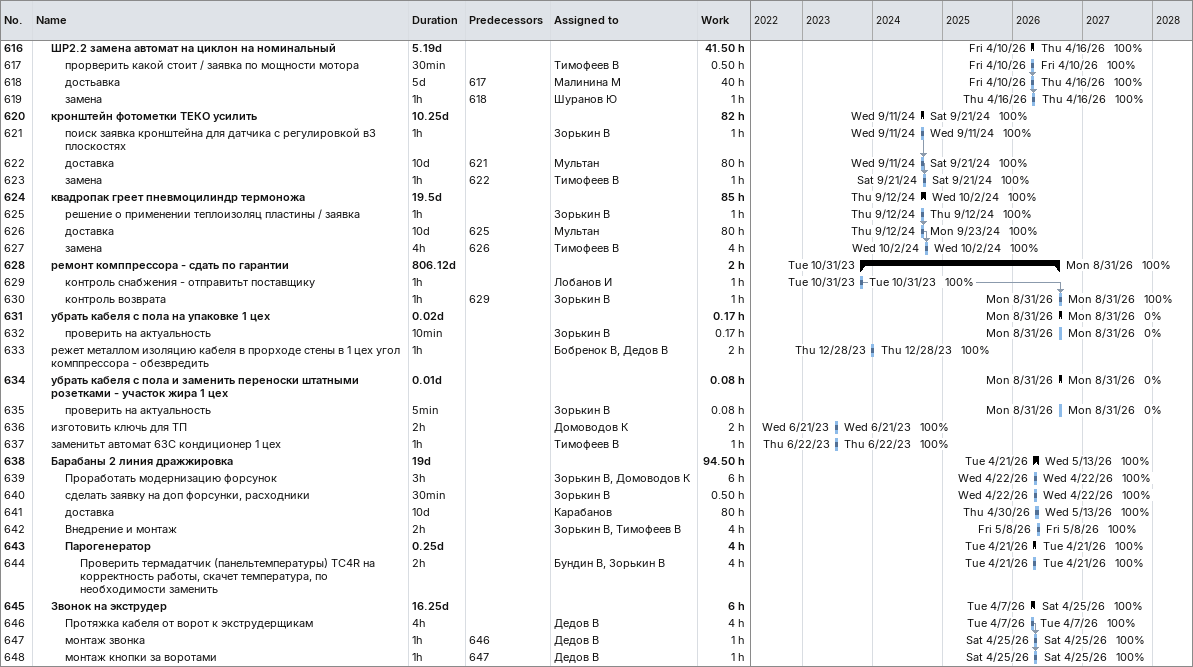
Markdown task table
| ID | Level | Task | Duration | Start | Finish | Predecessors | Resources | % complete | Work (h) |
|---|---|---|---|---|---|---|---|---|---|
| 616 | 2 | **ШР2.2 замена автомат на циклон на номинальный** | 5.19d | 2026-04-10 | 2026-04-16 |  |  | 100 | 41.50 |
| 617 | 3 | прорверить какой стоит / заявка по мощности мотора | 30min | 2026-04-10 | 2026-04-10 |  | Тимофеев В | 100 | 0.50 |
| 618 | 3 | достьавка | 5d | 2026-04-10 | 2026-04-16 | 617 | Малинина М | 100 | 40 |
| 619 | 3 | замена | 1h | 2026-04-16 | 2026-04-16 | 618 | Шуранов Ю | 100 | 1 |
| 620 | 2 | **кронштейн фотометки ТЕКО усилить** | 10.25d | 2024-09-11 | 2024-09-21 |  |  | 100 | 82 |
| 621 | 3 | поиск заявка кронштейна для датчика с регулировкой в3 плоскостях | 1h | 2024-09-11 | 2024-09-11 |  | Зорькин В | 100 | 1 |
| 622 | 3 | доставка | 10d | 2024-09-11 | 2024-09-21 | 621 | Мультан | 100 | 80 |
| 623 | 3 | замена | 1h | 2024-09-21 | 2024-09-21 | 622 | Тимофеев В | 100 | 1 |
| 624 | 2 | **квадропак греет пневмоцилиндр термоножа** | 19.5d | 2024-09-12 | 2024-10-02 |  |  | 100 | 85 |
| 625 | 3 | решение о применении теплоизоляц пластины / заявка | 1h | 2024-09-12 | 2024-09-12 |  | Зорькин В | 100 | 1 |
| 626 | 3 | доставка | 10d | 2024-09-12 | 2024-09-23 | 625 | Мультан | 100 | 80 |
| 627 | 3 | замена | 4h | 2024-10-02 | 2024-10-02 | 626 | Тимофеев В | 100 | 4 |
| 628 | 2 | **ремонт комппрессора - сдать по гарантии** | 806.12d | 2023-10-31 | 2026-08-31 |  |  | 100 | 2 |
| 629 | 3 | контроль снабжения - отправитьт поставщику | 1h | 2023-10-31 | 2023-10-31 |  | Лобанов И | 100 | 1 |
| 630 | 3 | контроль возврата | 1h | 2026-08-31 | 2026-08-31 | 629 | Зорькин В | 100 | 1 |
| 631 | 2 | **убрать кабеля с пола на упаковке 1 цех** | 0.02d | 2026-08-31 | 2026-08-31 |  |  | 0 | 0.17 |
| 632 | 3 | проверить на актуальность | 10min | 2026-08-31 | 2026-08-31 |  | Зорькин В | 0 | 0.17 |
| 633 | 2 | режет металлом изоляцию кабеля в прорходе стены в 1 цех угол комппрессора - обезвредить | 1h | 2023-12-28 | 2023-12-28 |  | Бобренок В, Дедов В | 100 | 2 |
| 634 | 2 | **убрать кабеля с пола и заменить переноски штатными розетками - участок жира 1 цех** | 0.01d | 2026-08-31 | 2026-08-31 |  |  | 0 | 0.08 |
| 635 | 3 | проверить на актуальность | 5min | 2026-08-31 | 2026-08-31 |  | Зорькин В | 0 | 0.08 |
| 636 | 2 | изготовить ключь для ТП | 2h | 2023-06-21 | 2023-06-21 |  | Домоводов К | 100 | 2 |
| 637 | 2 | заменитьт автомат 63С кондиционер 1 цех | 1h | 2023-06-22 | 2023-06-22 |  | Тимофеев В | 100 | 1 |
| 638 | 2 | **Барабаны 2 линия дражжировка** | 19d | 2026-04-21 | 2026-05-13 |  |  | 100 | 94.50 |
| 639 | 3 | Проработать модернизацию форсунок | 3h | 2026-04-22 | 2026-04-22 |  | Зорькин В, Домоводов К | 100 | 6 |
| 640 | 3 | сделать заявку на доп форсунки, расходники | 30min | 2026-04-22 | 2026-04-22 |  | Зорькин В | 100 | 0.50 |
| 641 | 3 | доставка | 10d | 2026-04-30 | 2026-05-13 |  | Карабанов | 100 | 80 |
| 642 | 3 | Внедрение и монтаж | 2h | 2026-05-08 | 2026-05-08 |  | Зорькин В, Тимофеев В | 100 | 4 |
| 643 | 3 | **Парогенератор** | 0.25d | 2026-04-21 | 2026-04-21 |  |  | 100 | 4 |
| 644 | 4 | Проверить термадатчик (панельтемпературы) TC4R на корректность работы, скачет температура, по необходимости заменить | 2h | 2026-04-21 | 2026-04-21 |  | Бундин В, Зорькин В | 100 | 4 |
| 645 | 2 | **Звонок на экструдер** | 16.25d | 2026-04-07 | 2026-04-25 |  |  | 100 | 6 |
| 646 | 3 | Протяжка кабеля от ворот к экструдерщикам | 4h | 2026-04-07 | 2026-04-07 |  | Дедов В | 100 | 4 |
| 647 | 3 | монтаж звонка | 1h | 2026-04-25 | 2026-04-25 | 646 | Дедов В | 100 | 1 |
| 648 | 3 | монтаж кнопки за воротами | 1h | 2026-04-25 | 2026-04-25 | 647 | Дедов В | 100 | 1 |
